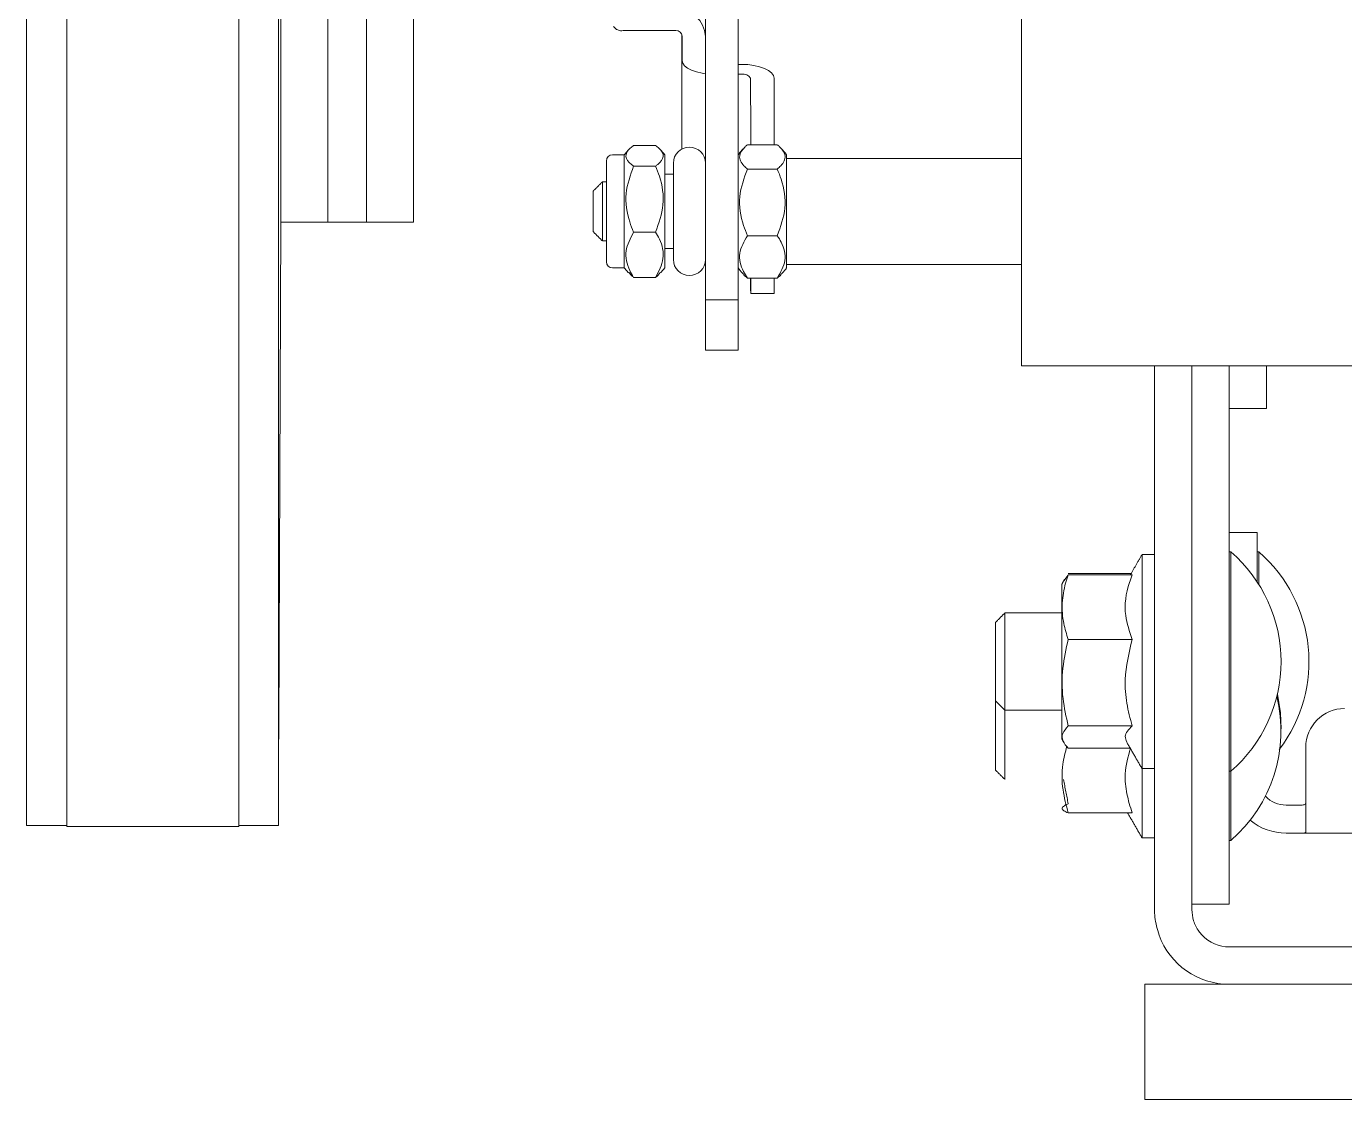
# Model space of a CAD drawing. Extents: x 2.5 to 18.9, y 8.1 to 42.4.
# Drawn here: x 4.115 to 8.345, y 25.965 to 29.409 of the extents above; entities that cross this region are included whole.
import ezdxf

# ---------------------------------------------------------------- set-up
doc = ezdxf.new("R2010")
doc.units = 0
doc.header["$LTSCALE"] = 0.5
doc.header["$MEASUREMENT"] = 0
doc.layers.add('OBJ', color=3, linetype='CONTINUOUS')

msp = doc.modelspace()

# ---------------------------------------------------------------- linework, layer by layer
at = {"layer": 'OBJ', "linetype": 'Continuous', "lineweight": 15}
for p, q in [((7.30881, 28.514443), (7.30881, 34.7893478)), ((4.2445071, 30.794316), (4.2445071, 27.2253916)), ((4.7965071, 30.794316), (4.7965071, 27.2253916)), ((4.9240094, 30.7525035), (4.9240094, 26.8450014)), ((4.9320115, 30.5877835), (4.9320115, 28.7859023)), ((4.1150101, 30.5793497), (4.1150101, 26.8624087)), ((5.0820087, 29.7219486), (5.0820087, 28.7799981)), ((5.0820087, 29.7219486), (5.0820087, 28.7799981)), ((5.2070095, 29.6793477), (5.2070095, 28.7799981)), ((5.2070095, 29.6793477), (5.2070095, 28.7799981)), ((5.3570114, 29.6793477), (5.3570114, 28.7799981)), ((6.2941747, 29.3775042), (6.2940011, 29.5740071)), ((6.2942076, 29.141972), (6.2942076, 29.5242912)), ((6.3988114, 29.5242912), (6.3988114, 29.141972)), ((6.1991734, 29.3956155), (6.0304218, 29.3955874)), ((6.2183219, 29.3827231), (6.2184768, 29.2042048)), ((6.2191714, 29.3684274), (6.2191714, 29.3774901)), ((6.2191714, 29.3684274), (6.2191855, 29.3285627)), ((6.2941747, 29.3684414), (6.2941747, 29.3775042)), ((6.2941747, 29.3684414), (6.2941841, 29.328572)), ((6.2186176, 29.3474484), (6.2185097, 29.2000325)), ((6.2186505, 29.3432761), (6.2189368, 29.0153285)), ((6.2191855, 29.3285627), (6.219209, 29.2989762)), ((6.2941841, 29.328572), (6.2942076, 29.2989903)), ((6.4102207, 29.2867502), (6.3988114, 29.2867502)), ((6.4102489, 29.2550565), (6.3988114, 29.2550518)), ((6.4393285, 29.1616462), (6.4392581, 29.2428024)), ((6.5143271, 29.1616603), (6.5142567, 29.2428164)), ((6.2942076, 29.141972), (6.2942076, 28.8805798)), ((6.3988114, 29.141972), (6.3988114, 28.8805798)), ((6.1338101, 29.0268317), (6.0638098, 29.0268317)), ((6.4288108, 29.0290517), (6.5248072, 29.0290517)), ((6.0338104, 28.6336382), (6.0338104, 28.996654)), ((6.1638095, 28.6336382), (6.1638095, 28.996654)), ((6.5548113, 28.996654), (6.5548113, 28.6336382)), ((5.9763083, 28.653641), (5.9763083, 28.9766512)), ((6.1338101, 28.9603327), (6.0638098, 28.9603327)), ((6.1912089, 28.9696441), (6.1912089, 28.6606433)), ((6.4288108, 28.9510728), (6.5248072, 28.9510728)), ((5.9638101, 28.9101474), (5.9638101, 28.8009067)), ((5.9338107, 28.8054028), (5.9338107, 28.8801433)), ((6.2942076, 28.8805798), (6.2942076, 28.5316532)), ((6.3988114, 28.8805798), (6.3988114, 28.5316532)), ((4.924873, 27.1515898), (4.9320021, 28.7795757)), ((4.9319998, 28.7815497), (4.9320094, 28.7859017)), ((4.9319998, 28.7795756), (4.9320094, 28.7839277)), ((4.9320115, 28.7862636), (4.9320115, 28.7859023)), ((4.9320115, 28.7859023), (4.9320115, 28.7839264)), ((4.9320115, 28.7839264), (4.9320115, 28.7799981)), ((5.9338107, 28.7501442), (5.9338107, 28.8054028)), ((5.9638101, 28.8009067), (5.9638101, 28.7201447)), ((6.1338101, 28.748647), (6.0638098, 28.748647)), ((6.4288108, 28.7371672), (6.5248072, 28.7371672)), ((6.1338101, 28.6034604), (6.0638098, 28.6034604)), ((6.2942076, 28.403982), (6.2942076, 28.6315638)), ((6.3988114, 28.403982), (6.3988114, 28.6315638)), ((6.4288108, 28.6012405), (6.5248072, 28.6012405)), ((6.4392956, 28.6012405), (6.4393285, 28.5634831)), ((7.30881, 28.3193481), (7.30881, 28.514443)), ((6.2942076, 28.3693409), (6.2942076, 28.403982)), ((6.3988114, 28.403982), (6.3988114, 28.3693409)), ((7.7353071, 28.25115), (7.7353071, 28.3193481)), ((7.7353071, 27.8682113), (7.7353071, 28.3193481)), ((7.8553095, 28.3193481), (7.8553095, 26.8424999)), ((7.9749084, 28.3193481), (7.9749084, 26.8424999)), ((8.0945072, 28.3193481), (8.0945072, 28.197886)), ((7.7353071, 28.1640991), (7.7353071, 28.25115)), ((8.0945072, 28.197886), (8.0945072, 28.1828112)), ((7.7353071, 26.6412286), (7.7353071, 28.1640991)), ((7.9749084, 27.7849995), (8.0649114, 27.7849995)), ((8.0649114, 27.7849995), (8.0649114, 27.6599987)), ((7.695311, 27.027002), (7.695311, 27.7139995)), ((7.9753073, 27.7224991), (7.9753073, 27.1215998)), ((7.9803103, 27.7224991), (7.9803103, 27.1215998)), ((8.0699097, 27.7224991), (8.0699097, 27.6181816)), ((7.4583802, 27.6530808), (7.6601348, 27.6530808)), ((7.4583802, 27.6484157), (7.6636548, 27.6484157)), ((8.0649114, 27.6599987), (8.0649114, 27.6259583)), ((7.4383117, 27.6191765), (7.4383117, 27.5441967)), ((7.4383117, 27.5441967), (7.4383117, 27.121825)), ((7.2553114, 27.5267518), (7.2553114, 27.2142498)), ((7.2253072, 27.2442492), (7.2253072, 27.4967523)), ((7.4583802, 27.4418316), (7.6636548, 27.4418316)), ((7.2253072, 27.021999), (7.2253072, 27.2442492)), ((4.2445071, 27.2253916), (4.2445071, 26.8417161)), ((4.7965071, 27.2253916), (4.7965071, 26.8417161)), ((7.2553114, 27.2142498), (7.2553114, 26.9919996)), ((7.4583802, 27.1639191), (7.6636548, 27.1639191)), ((7.9753073, 27.1215998), (7.9753073, 27.0184978)), ((7.9803103, 27.1215998), (7.9803103, 27.0184978)), ((7.4583802, 27.0925859), (7.6574409, 27.0925859)), ((8.2204091, 27.0030006), (8.2204091, 27.0949983)), ((7.695311, 26.8047518), (7.695311, 27.027002)), ((7.9753073, 27.0184978), (7.9753073, 26.7962523)), ((7.9803103, 27.0184978), (7.9803103, 26.7962523)), ((8.2204091, 26.8224736), (8.2204091, 27.0030006)), ((8.1579087, 26.9099986), (8.1904097, 26.9099986)), ((7.4583802, 26.8849412), (7.6636548, 26.8849412)), ((4.1156798, 26.8624106), (4.1150094, 26.856229)), ((4.1150094, 26.856229), (4.1156798, 26.8513959)), ((4.1150101, 26.8624087), (4.1156813, 26.8624087)), ((4.1150101, 26.8617376), (4.1156813, 26.8624087)), ((4.1150101, 26.8624087), (4.1150101, 26.8617376)), ((4.1150101, 26.8617376), (4.1150101, 26.8562277)), ((4.1150101, 26.8562277), (4.1150101, 26.8507225)), ((4.1150101, 26.8513936), (4.1150101, 26.8450014)), ((4.1150101, 26.8507225), (4.1156813, 26.8513936)), ((4.2435074, 26.8450014), (4.2445071, 26.8450624)), ((7.8553095, 26.8424999), (7.8553095, 26.5924983)), ((7.9749084, 26.5924983), (7.9749084, 26.8424999)), ((7.9749084, 26.8135001), (7.9749084, 26.6525018)), ((8.1579087, 26.8200003), (8.1904097, 26.8200003)), ((8.1904097, 26.8200003), (13.4782099, 26.8200003)), ((7.9749084, 26.5924983), (7.9749084, 26.6525018)), ((7.7353071, 26.5750017), (7.7353071, 26.6412286)), ((7.8553095, 26.5924983), (7.8553095, 26.5750017)), ((7.8553095, 26.5924983), (7.9749084, 26.5924983)), ((9.5378079, 26.4549993), (7.9753073, 26.4549993)), ((7.704308, 25.9650021), (7.704308, 26.3350015)), ((7.704308, 26.3350015), (7.9543096, 26.3350015)), ((7.9753073, 26.3350015), (7.9543096, 26.3350015)), ((9.5378079, 26.3350015), (7.9753073, 26.3350015)), ((7.9543096, 25.9650021), (7.704308, 25.9650021)), ((13.434309, 25.9650021), (7.9543096, 25.9650021))]:
    msp.add_line(p, q, dxfattribs=at)
at = {"layer": 'OBJ', "linetype": 'Continuous', "lineweight": 15, "flags": 128}
for points in [[(6.2186176, 29.3474484), (6.2186223, 29.3510716), (6.218627, 29.3535309), (6.2186317, 29.3548028), (6.2186364, 29.3548685), (6.2186411, 29.3537327), (6.2186411, 29.3514048), (6.2186458, 29.3479083), (6.2186505, 29.3432761)], [(6.219209, 29.2989762), (6.221213, 29.2904016), (6.2271406, 29.2821602), (6.2367571, 29.2745618), (6.2496965, 29.267902), (6.2654612, 29.262439), (6.2834459, 29.2583794), (6.2942076, 29.2567836)], [(6.4102207, 29.2867502), (6.4305098, 29.2859101), (6.4500198, 29.2834133), (6.4680044, 29.2793536), (6.4837691, 29.2738906), (6.4967085, 29.2672309), (6.506325, 29.2596325), (6.5122526, 29.2513911), (6.5142567, 29.2428164)], [(6.2184768, 29.2042048), (6.2184815, 29.1995726), (6.2184862, 29.1960761), (6.2184909, 29.1937482), (6.2184909, 29.1926124), (6.2184956, 29.1926781), (6.2185003, 29.19395), (6.218505, 29.1964046), (6.2185097, 29.2000325)], [(6.4393707, 29.0290517), (6.4393707, 29.0429062), (6.439366, 29.067377), (6.4393613, 29.0911109), (6.4393519, 29.1132068), (6.4393472, 29.132806), (6.4393378, 29.1491667), (6.4393285, 29.1616462)], [(6.5143271, 29.1616603), (6.5143364, 29.1491761), (6.5143458, 29.1328201), (6.5143552, 29.1132162), (6.5143599, 29.091125), (6.5143646, 29.0673864), (6.5143693, 29.0429203), (6.514374, 29.0290517)], [(6.4393285, 28.5634831), (6.4393378, 28.5553543), (6.4393472, 28.5518907), (6.4393519, 28.5532282), (6.4393613, 28.5593107), (6.439366, 28.5699082), (6.4393707, 28.5846122), (6.4393754, 28.6012405)], [(7.9753073, 27.5442483), (7.9750022, 27.5411273), (7.9749084, 27.5406955)], [(8.1412617, 27.1550018), (8.1391966, 27.2060366), (8.1294534, 27.2661246)], [(7.9749084, 27.2003061), (7.9750022, 27.1998696), (7.9753073, 27.1967486)], [(7.9753073, 26.9744983), (7.9750022, 26.9776194), (7.9749084, 26.9780558)]]:
    msp.add_lwpolyline(points, dxfattribs=at)
at = {"layer": 'OBJ', "linetype": 'Continuous', "lineweight": 15}
for centre, radius, start, end in [((6.2034312, 29.372824), 0.0908641, 2.9524531, 92.6858486), ((6.0240052, 29.4240075), 0.0291355, 211.4877141, 282.722747), ((6.2000686, 29.3765084), 0.0191281, 2.9417761, 92.6824161), ((6.4161998, 29.2286803), 0.0270392, 31.4854504, 102.7138672), ((6.2427094, 28.9696454), 0.0515, 0, 180), ((5.9963094, 28.9766517), 0.02, 90, 180), ((5.9963094, 28.653639), 0.02, 180, 270), ((6.2427094, 28.6606454), 0.0515, 180, 0), ((-19.3108184, 28.5912156), 25.8251943, 359.91251409, 0.02224115), ((7.6760143, 27.3705), 0.465295, 310.842579, 49.157421), ((7.7656143, 27.3705), 0.465295, 322.6406791, 49.157421), ((7.6760143, 27.14825), 0.465295, 310.842579, 13.8173172), ((8.3454094, 27.095), 0.125, 90, 180), ((8.1579094, 27.003), 0.093, 224.1675069, 270), ((8.1579094, 27.003), 0.183, 230.7886128, 270), ((7.9753094, 26.575), 0.24, 200.0678272, 270), ((7.9753094, 26.575), 0.12, 223.3351451, 270)]:
    msp.add_arc(centre, radius, start, end, dxfattribs=at)
for points in [[(6.2184956, 29.1924951), (6.2187819, 29.1924951)], [(6.0338104, 28.996654), (5.9963111, 28.996654)], [(6.0471111, 29.0121699), (6.0338104, 28.996654)], [(6.1638095, 28.996654), (6.1505088, 29.0121699)], [(6.4155101, 29.0161358), (6.3988114, 28.996654)], [(6.5548113, 28.996654), (6.5381079, 29.0161358)], [(7.30881, 28.985146), (6.5548113, 28.985146)], [(5.9638101, 28.9101474), (5.9338107, 28.8801433)], [(5.9763083, 28.9101474), (5.9638101, 28.9101474)], [(6.1912089, 28.9341442), (6.1638095, 28.9341442)], [(4.9320115, 28.7799981), (5.0820087, 28.7799981)], [(5.0820087, 28.7799981), (5.2070095, 28.7799981)], [(5.2070095, 28.7799981), (5.3570114, 28.7799981)], [(5.9338107, 28.7501442), (5.9638101, 28.7201447)], [(5.9638101, 28.7201447), (5.9763083, 28.7201447)], [(6.1638095, 28.6961433), (6.1912089, 28.6961433)], [(6.5548113, 28.6451461), (7.30881, 28.6451461)], [(5.9963111, 28.6336382), (6.0338104, 28.6336382)], [(6.0338104, 28.6336382), (6.0471111, 28.6181222)], [(6.1505088, 28.6181222), (6.1638095, 28.6336382)], [(6.3988114, 28.6336382), (6.4155101, 28.6141564)], [(6.5381079, 28.6141564), (6.5548113, 28.6336382)], [(6.2942076, 28.5316532), (6.3988114, 28.5316532)], [(6.4393472, 28.5517733), (6.5143458, 28.5517827)], [(6.2942076, 28.3693409), (6.3988114, 28.3693409)], [(7.30881, 28.3193481), (17.1838072, 28.3193481)], [(7.9749084, 28.1828112), (8.0945072, 28.1828112)], [(7.695311, 27.7139995), (7.6574409, 27.6484157)], [(7.7353071, 27.7139995), (7.695311, 27.7139995)], [(7.9803103, 27.7224991), (7.9753073, 27.7224991)], [(8.0699097, 27.7224991), (8.0649114, 27.7224991)], [(7.4431364, 27.6287978), (7.4383117, 27.6191765)], [(7.4459336, 27.634364), (7.4431364, 27.6287978)], [(7.4437512, 27.6284927), (7.4583802, 27.6484157)], [(7.2553114, 27.5267518), (7.2253072, 27.4967523)], [(7.4383117, 27.5267518), (7.2553114, 27.5267518)], [(7.2253072, 27.2442492), (7.2553114, 27.2142498)], [(7.2553114, 27.2142498), (7.4383117, 27.2142498)], [(4.924873, 27.1536643), (4.9247369, 27.1235991)], [(4.9247369, 27.121168), (4.924873, 27.1515898)], [(7.4383117, 27.121825), (7.4431364, 27.1122038)], [(7.6460503, 27.1123165), (7.695311, 27.027002)], [(7.2253072, 27.021999), (7.2553114, 26.9919996)], [(7.4583802, 26.9141193), (7.4432021, 26.9919996)], [(7.695311, 27.027002), (7.7353071, 27.027002)], [(7.9753073, 27.0184978), (7.9803103, 27.0184978)], [(7.4383117, 26.8995748), (7.4396211, 26.8969607)], [(7.6490118, 26.8849412), (7.695311, 26.8047518)], [(4.1150101, 26.8450014), (4.2435074, 26.8450014)], [(4.2445071, 26.8417161), (4.7965071, 26.8417161)], [(4.7965071, 26.8450014), (4.9240094, 26.8450014)], [(7.695311, 26.8047518), (7.7353071, 26.8047518)], [(7.9753073, 26.7962523), (7.9803103, 26.7962523)]]:
    msp.add_open_spline(points, degree=1, dxfattribs=at)
for points, knots in [([(6.0638098, 29.0268317), (6.060001, 29.0239416), (6.0450519, 29.0125981), (6.0331293, 28.9915498), (6.0481964, 28.9719648), (6.0613001, 28.9622024), (6.0638098, 28.9603327)], [0, 0, 0, 0, 0.1367610229, 0.5367701279, 0.9112802604, 1, 1, 1, 1]), ([(6.1338101, 28.9603327), (6.1363198, 28.9622024), (6.1494235, 28.9719648), (6.1644906, 28.9915498), (6.152568, 29.0125981), (6.1376189, 29.0239416), (6.1338101, 29.0268317)], [0, 0, 0, 0, 0.08871974, 0.463229872, 0.863238977, 1, 1, 1, 1]), ([(6.4288108, 29.0290517), (6.4263012, 29.026858), (6.4131993, 29.0154053), (6.3981241, 28.9924521), (6.4100449, 28.9677676), (6.4250003, 28.9544628), (6.4288108, 28.9510728)], [0, 0, 0, 0, 0.088729654, 0.463228409, 0.863234234, 1, 1, 1, 1]), ([(6.5248072, 28.9510728), (6.5286178, 28.9544628), (6.5435734, 28.9677677), (6.5554895, 28.9924515), (6.5404287, 29.0154064), (6.5273185, 29.026858), (6.5248072, 29.0290517)], [0, 0, 0, 0, 0.136765295, 0.536769742, 0.911262827, 1, 1, 1, 1]), ([(6.0638098, 28.9603327), (6.0532411, 28.9314464), (6.0319822, 28.8733419), (6.0433546, 28.7985625), (6.0594038, 28.7593987), (6.0638098, 28.748647)], [0, 0, 0, 0, 0.417665135, 0.840130515, 1, 1, 1, 1]), ([(6.1338101, 28.748647), (6.1443762, 28.7775333), (6.16563, 28.8356381), (6.1542658, 28.9104174), (6.1382162, 28.949581), (6.1338101, 28.9603327)], [0, 0, 0, 0, 0.41766304, 0.840129227, 1, 1, 1, 1]), ([(6.4288108, 28.9510728), (6.4182422, 28.9218838), (6.3969831, 28.8631697), (6.4083556, 28.7876078), (6.4244048, 28.748032), (6.4288108, 28.7371672)], [0, 0, 0, 0, 0.41765937, 0.840129222, 1, 1, 1, 1]), ([(6.5248072, 28.7371672), (6.5353758, 28.7663561), (6.5566349, 28.82507), (6.5452622, 28.9006327), (6.5292132, 28.9402081), (6.5248072, 28.9510728)], [0, 0, 0, 0, 0.417659409, 0.840127682, 1, 1, 1, 1]), ([(4.9320021, 28.7795757), (4.932002, 28.7799387), (4.9320014, 28.7813889), (4.9320072, 28.7828391), (4.9320115, 28.7839264)], [0, 0, 0, 0, 0.250267343, 1, 1, 1, 1]), ([(6.0638098, 28.748647), (6.0532412, 28.7288361), (6.031982, 28.6889859), (6.0433546, 28.6376958), (6.0594038, 28.6108347), (6.0638098, 28.6034604)], [0, 0, 0, 0, 0.4176574981, 0.8401283489, 1, 1, 1, 1]), ([(6.1338101, 28.6034604), (6.1443762, 28.6232714), (6.1656302, 28.6631217), (6.1542658, 28.7144117), (6.1382162, 28.7412728), (6.1338101, 28.748647)], [0, 0, 0, 0, 0.417655402, 0.840127061, 1, 1, 1, 1]), ([(6.4288108, 28.7371672), (6.4182422, 28.7186186), (6.396983, 28.6813075), (6.4083554, 28.6332907), (6.4244048, 28.608144), (6.4288108, 28.6012405)], [0, 0, 0, 0, 0.417655921, 0.8401299886, 1, 1, 1, 1]), ([(6.5248072, 28.6012405), (6.5353757, 28.6197891), (6.5566346, 28.6570999), (6.5452632, 28.705116), (6.5292132, 28.7302637), (6.5248072, 28.7371672)], [0, 0, 0, 0, 0.4176637425, 0.8401377075, 1, 1, 1, 1]), ([(6.0638098, 28.6034604), (6.0611541, 28.6053199), (6.0542571, 28.6101492), (6.0515556, 28.615371), (6.0498942, 28.6185822)], [0, 0, 0, 0, 0.385042501, 1, 1, 1, 1]), ([(6.1477209, 28.6185822), (6.1460616, 28.6153709), (6.1433634, 28.610149), (6.1364659, 28.6053199), (6.1338101, 28.6034604)], [0, 0, 0, 0, 0.614950178, 1, 1, 1, 1]), ([(6.4288108, 28.6012405), (6.4243714, 28.6045813), (6.4186364, 28.6088972), (6.4169093, 28.613593), (6.4165191, 28.6146539)], [0, 0, 0, 0, 0.774078703, 1, 1, 1, 1]), ([(6.5370989, 28.6146539), (6.5367087, 28.613593), (6.5349816, 28.6088972), (6.5292465, 28.6045813), (6.5248072, 28.6012405)], [0, 0, 0, 0, 0.225921297, 1, 1, 1, 1]), ([(7.4583802, 27.6484157), (7.4555105, 27.6397412), (7.4457483, 27.6102315), (7.436612, 27.558046), (7.44103, 27.4970306), (7.4530865, 27.4586733), (7.4583802, 27.4418316)], [0, 0, 0, 0, 0.128062474, 0.4356537238, 0.7522097411, 1, 1, 1, 1]), ([(7.6636548, 27.4418316), (7.6549999, 27.4671983), (7.6345906, 27.5270157), (7.644479, 27.5981987), (7.6605672, 27.6403301), (7.6636548, 27.6484157)], [0, 0, 0, 0, 0.3730437656, 0.8796785223, 1, 1, 1, 1]), ([(7.4583802, 27.4418316), (7.4515278, 27.4111244), (7.4376202, 27.3488003), (7.4380959, 27.2541802), (7.4517884, 27.1932511), (7.4583802, 27.1639191)], [0, 0, 0, 0, 0.334959164, 0.679840994, 1, 1, 1, 1]), ([(7.6636548, 27.1639191), (7.6572563, 27.1880259), (7.6443207, 27.2367621), (7.6371424, 27.3313462), (7.6533888, 27.3990501), (7.6636548, 27.4418316)], [0, 0, 0, 0, 0.2648667587, 0.5354748908, 1, 1, 1, 1]), ([(7.4583802, 27.1639191), (7.4515278, 27.1560366), (7.4376204, 27.1400385), (7.4380962, 27.1157548), (7.4517884, 27.1001152), (7.4583802, 27.0925859)], [0, 0, 0, 0, 0.3349634261, 0.6798337276, 1, 1, 1, 1]), ([(7.6463554, 27.1124948), (7.6437183, 27.118605), (7.6362513, 27.1359062), (7.6528914, 27.1529164), (7.6636548, 27.1639191)], [0, 0, 0, 0, 0.353169477, 1, 1, 1, 1]), ([(7.4539544, 27.0988655), (7.4489963, 27.0796819), (7.437149, 27.0338435), (7.4382292, 26.9609673), (7.4518317, 26.9096475), (7.4583802, 26.8849412)], [0, 0, 0, 0, 0.271788529, 0.649424287, 1, 1, 1, 1]), ([(7.6636548, 26.8849412), (7.6573016, 26.9052458), (7.6444574, 26.9462957), (7.6373231, 27.0170184), (7.6506942, 27.065306), (7.6582481, 27.0925859)], [0, 0, 0, 0, 0.2986455103, 0.6037726001, 1, 1, 1, 1]), ([(7.4583802, 26.8849412), (7.4530866, 26.8873199), (7.441227, 26.8926492), (7.4365742, 26.9012602), (7.4455405, 26.908638), (7.4555104, 26.9128942), (7.4583802, 26.9141193)], [0, 0, 0, 0, 0.2477827131, 0.5551313845, 0.8719472262, 1, 1, 1, 1]), ([(8.1904097, 26.9099986), (8.1937793, 26.9099972), (8.2005192, 26.9099944), (8.2094904, 26.9101276), (8.2162087, 26.9108851), (8.2198658, 26.9124927), (8.2202456, 26.9142268), (8.2204091, 26.9149735)], [0, 0, 0, 0, 0.212184613, 0.424400889, 0.635622543, 0.843095361, 1, 1, 1, 1]), ([(8.2204091, 26.8224736), (8.2200868, 26.8219761), (8.2194422, 26.8209808), (8.2143453, 26.8202791), (8.2068076, 26.8200237), (8.198359, 26.8199965), (8.1927108, 26.8199992), (8.1904097, 26.8200003)], [0, 0, 0, 0, 0.213885968, 0.42785462, 0.640368634, 0.853477261, 1, 1, 1, 1]), ([(7.7498797, 26.4926487), (7.7442235, 26.5120226), (7.7361574, 26.5396514), (7.7355027, 26.5668695), (7.7353071, 26.5750017)], [0, 0, 0, 0, 0.701221684, 1, 1, 1, 1]), ([(7.8553095, 26.5750017), (7.8563676, 26.5628959), (7.8584848, 26.5386708), (7.87263, 26.5104239), (7.8844486, 26.4967793), (7.8880264, 26.4926487)], [0, 0, 0, 0, 0.410552786, 0.821558945, 1, 1, 1, 1])]:
    msp.add_open_spline(points, degree=3, knots=knots, dxfattribs=at)

doc.saveas('drawing.dxf')
